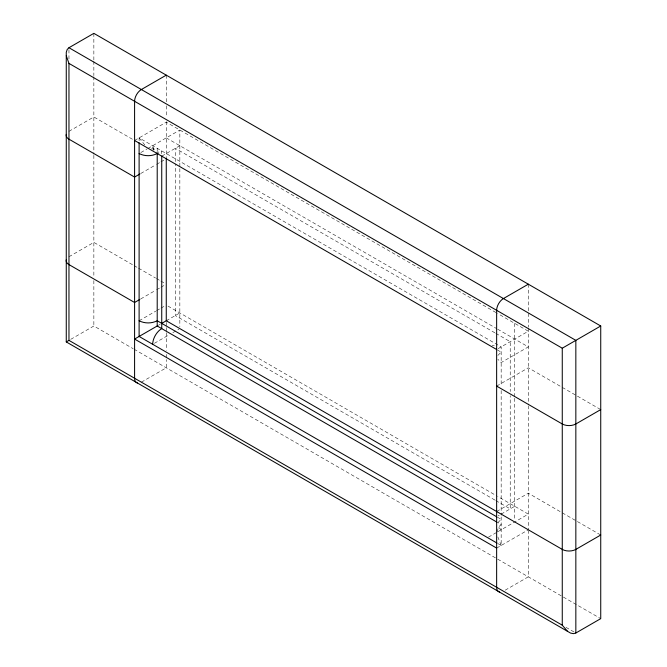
<?xml version="1.0" encoding="UTF-8"?>
<svg xmlns="http://www.w3.org/2000/svg" width="667" height="667" viewBox="0 0 667 667"><rect width="100%" height="100%" fill="white"/><g stroke="black" fill="none" stroke-linecap="round" stroke-linejoin="round"><path stroke-width="0.5" stroke-dasharray="3.33 2.5" d="M497.524 531.974L497.857 529.29L499.133 526.463L501.167 524.579L497.399 522.403M497.857 355.436L501.167 352.126L496.64 349.508L528.322 331.224L497.64 313.507M497.857 522.67L501.167 519.351L496.64 516.742L499.224 515.249M68.959 131.332L93.855 116.967L133.183 139.67M134.584 140.479L166.266 122.186L496.798 313.023M140.862 152.535L146.99 148.991M147.866 148.491L179.84 130.032L179.84 167.517M179.84 145.706L161.739 156.153L161.739 150.934A12.798 7.387 -60 0 1 157.912 152.159M140.745 173.503L155.703 164.866M156.587 164.357L160.105 162.323M160.98 161.823L164.507 159.788M68.959 256.753L93.855 242.388L133.183 265.091M70.735 339.345L93.855 325.996L133.183 348.708M140.745 298.924L155.703 290.287M156.587 289.778L160.105 287.744M160.98 287.244L165.383 284.701M139.111 320.769L155.753 311.164M156.628 310.655L160.13 308.638M161.005 308.129L165.391 305.603M158.346 325.346L160.13 324.312M166.266 320.769L179.84 312.931M154.436 343.28L169.326 334.676M172.836 332.658L178.964 329.114M141.371 382.174L166.266 367.809L166.266 359.546M496.64 386.093L528.322 367.8L600.734 409.605M496.64 511.514L528.322 493.221L600.734 535.026M501.167 514.124L514.741 506.286M488.469 537.135L497.223 532.083M498.099 531.574L528.322 514.124L497.64 496.415M496.64 548.091L528.322 529.806L528.322 406.103M505.211 590.178L528.322 576.838L528.322 530.824M492.113 345.498L494.297 345.281M151.476 148.833L154.561 149.133L157.212 148.316L157.212 151.801M166.266 137.869L496.74 328.664M497.64 329.181L528.322 346.898L501.167 362.573L497.857 359.263M494.914 332.833L175.313 148.316L175.313 162.856M495.814 333.358L510.222 341.671L510.222 391.529M139.111 140.804L139.111 137.869L501.167 346.898L501.167 386.468M156.236 152.084L158.938 153.643M134.084 265.608L137.66 267.675M138.553 268.192L155.536 277.997M156.428 278.514L160.005 280.582M160.897 281.09L165.366 283.675M167.959 306.078L496.74 495.889M494.914 500.067L175.313 315.549L175.313 163.899M495.814 500.583L510.222 508.904L510.222 395.681M497.774 543.522L501.167 545.481L501.167 516.233M134.084 349.225L496.798 558.638M497.699 559.154L600.734 618.643M566.008 627.339L574.054 631.982M501.167 529.806L497.857 526.488M144.847 145.006L139.111 137.869M501.167 545.481L497.857 536.943M528.322 284.192L528.322 327.13M528.322 328.156L528.322 405.119M514.741 323.378L514.741 397.224M514.741 398.266L514.741 520.01M501.167 390.52L501.167 515.266M179.84 168.559L179.84 326.655M166.266 75.154L166.266 101.993M166.266 105.828L166.266 117.475M166.266 121.611L166.266 157.737M166.266 322.386L166.266 326.513M166.266 327.547L166.266 331.674M166.266 332.708L166.266 350.425M166.266 354.385L166.266 358.512M93.855 33.35L93.855 60.188M93.855 61.222L93.855 75.671M93.855 76.705L93.855 154.277M93.855 155.319L93.855 276.446M93.855 280.582L93.855 325.996M68.959 49.783L68.959 59.08M153.902 150.233L152.685 145.706A12.798 7.387 -60 0 0 153.902 150.233"/><path stroke-width="1" d="M68.959 47.724L67.192 49.508L66.266 52.268L66.266 341.921L570.552 633.075L573.412 633.65L575.838 633.016L600.734 618.643L600.734 325.996L93.855 33.35L68.959 47.724L575.838 340.362L575.838 633.016M166.266 75.154L141.371 89.528A9.596 5.544 -60 0 0 134.584 101.284L134.584 378.256A9.596 5.544 -60 0 0 137.385 382.983M139.862 174.012L134.584 177.063L68.959 139.17A9.596 5.544 0 0 1 66.266 134.384M66.266 341.921L68.959 340.37L68.959 63.398L66.266 55.736M139.862 299.433L134.584 302.485L68.959 264.591A9.596 5.544 0 0 1 66.266 259.805M496.64 521.969L157.212 325.996L134.584 339.061L496.64 548.091M161.739 323.387L166.908 320.402M528.322 284.192L503.427 298.558A9.596 5.544 -60 0 0 496.64 310.313L496.64 587.285A9.596 5.544 -60 0 0 499.441 592.013M68.959 63.398L562.264 348.207L600.734 325.996M600.734 409.605L575.838 423.979A9.596 5.544 0 0 1 562.264 423.979L496.64 386.093M600.734 535.026L575.838 549.4A9.596 5.544 0 0 1 562.264 549.4L166.266 320.769L166.266 158.738M139.111 153.543C144.672 156.411 151.651 156.411 157.212 153.543L157.212 325.996M139.111 320.769C144.672 323.637 151.651 323.637 157.212 320.769L496.64 516.742M134.584 140.479L496.64 349.508M496.923 543.03L139.111 336.451L139.111 142.763M68.959 340.37L562.264 625.179L567.55 631.341M562.264 348.207L562.264 625.179M161.739 156.153L161.739 328.614A12.798 7.387 -60 0 0 152.685 344.289"/></g></svg>
